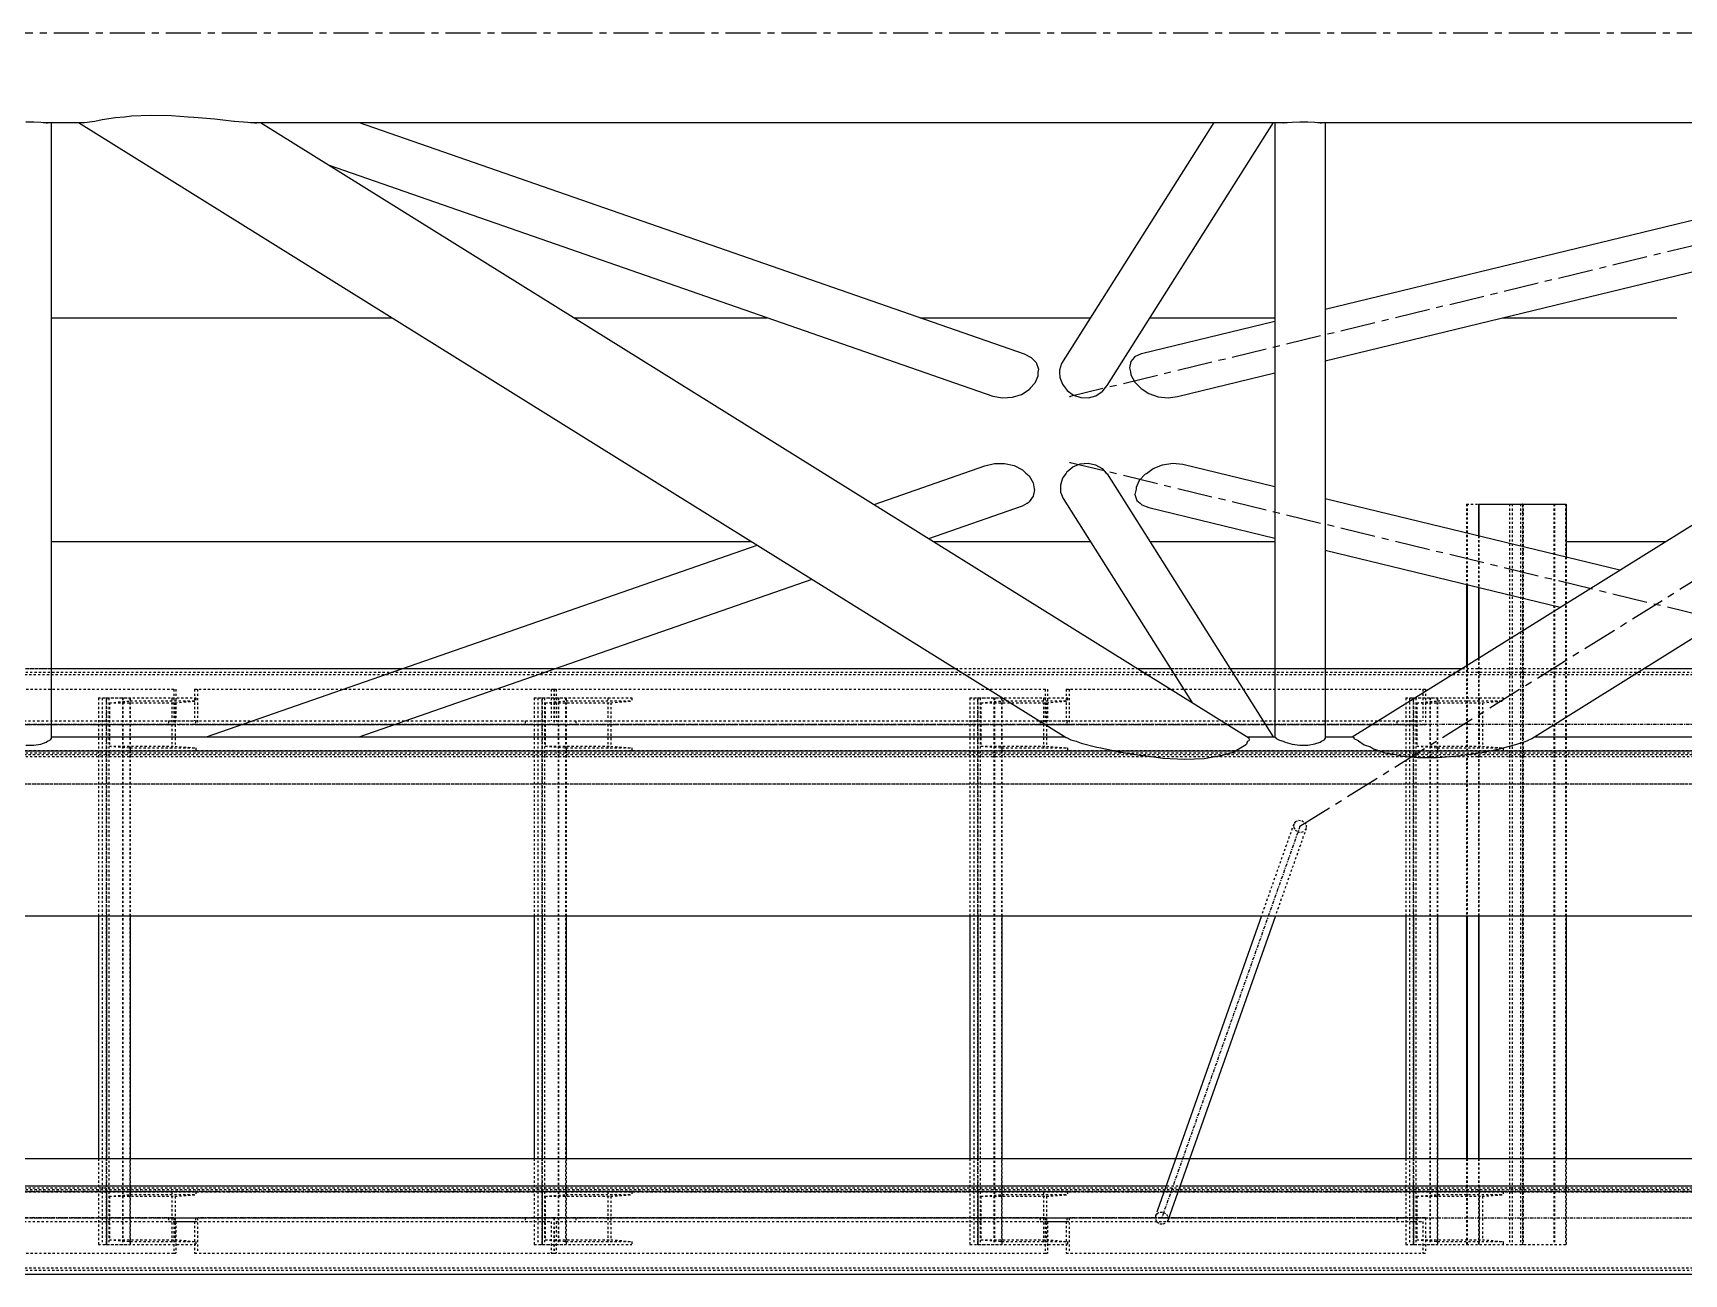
# Model space of a CAD drawing. Header units: millimetres. Extents: x 5143 to 30813, y 232 to 21408.
# Drawn here: x 25753.4 to 26128, y 4068.7 to 4350.3 of the extents above; entities that cross this region are included whole.
import ezdxf

# ---------------------------------------------------------------- set-up
doc = ezdxf.new("R2010")
doc.units = ezdxf.units.MM
doc.header["$LTSCALE"] = 0.25
for name, pattern in [('CENTER', [50.8, 31.75, -6.35, 6.35, -6.35]), ('XKITLINE00', [0]), ('XKITLINE02', [4, 2, -2]), ('XKITLINE03', [6, 3, -1, 1, -1])]:
    doc.linetypes.add(name, pattern=pattern)

msp = doc.modelspace()

# ---------------------------------------------------------------- linework, layer by layer
at = {"color": 8, "linetype": 'CENTER'}
for p, q in [((26261.35, 4350.27), (24815.88, 4350.27)), ((26329.46, 4350.27), (25988.73, 4267.77)), ((26040.88, 4170.27), (26329.46, 4350.27)), ((26329.46, 4170.27), (25988.73, 4252.77))]:
    msp.add_line(p, q, dxfattribs=at)
at = {"color": 8, "linetype": 'XKITLINE00'}
for p, q in [((25769.06, 4330.68), (25772.11, 4331.09)), ((25772.11, 4331.09), (25774.17, 4331.24)), ((25774.17, 4331.24), (25775.77, 4331.45)), ((25775.77, 4331.45), (25780.03, 4331.64)), ((25780.03, 4331.64), (25784.84, 4331.53)), ((25784.84, 4331.53), (25788.57, 4331.24)), ((25788.57, 4331.24), (25789.89, 4331.17)), ((25789.89, 4331.17), (25794.62, 4330.79)), ((25794.62, 4330.79), (25798.99, 4330.28)), ((25751.79, 4330.1), (25753.55, 4330.1)), ((25753.55, 4330.1), (25755.14, 4330.04)), ((25755.14, 4330.04), (25756.4, 4329.92)), ((25755.84, 4329.97), (25765.03, 4329.97)), ((25756.4, 4329.92), (25756.65, 4329.88)), ((25756.46, 4329.91), (25756.83, 4329.96)), ((25756.65, 4329.88), (25757.21, 4329.95)), ((25757.21, 4329.95), (25757.27, 4329.97)), ((25757.49, 4329.97), (25757.49, 4190.21)), ((25763.75, 4329.97), (25987.86, 4190.43)), ((25763.89, 4329.97), (25764.75, 4329.88)), ((25764.75, 4329.88), (25765.05, 4329.98)), ((25765.05, 4329.98), (25766.81, 4330.21)), ((25766.81, 4330.21), (25767.41, 4330.25)), ((25767.41, 4330.25), (25769.06, 4330.68)), ((25798.99, 4330.28), (25799.15, 4330.25)), ((25799.15, 4330.25), (25802.15, 4330.04)), ((25802.15, 4330.04), (25803.64, 4329.88)), ((25802.75, 4329.97), (26038.09, 4329.97)), ((25803.16, 4329.93), (25803.29, 4329.94)), ((25803.29, 4329.94), (25803.42, 4329.97)), ((25803.64, 4329.88), (25804.21, 4329.93)), ((25804.21, 4329.93), (25804.36, 4329.97)), ((25805.04, 4329.97), (26029.28, 4190.35)), ((25827.41, 4329.97), (25978.3, 4277.44)), ((26021.33, 4329.97), (25986.74, 4275.25)), ((26034.77, 4329.97), (25997.03, 4270.26)), ((26035.18, 4329.97), (26035.18, 4190.48)), ((26036.04, 4329.97), (26036.27, 4329.94)), ((26036.27, 4329.94), (26037.07, 4329.88)), ((26036.45, 4329.97), (26036.59, 4329.95)), ((26036.59, 4329.95), (26037.26, 4329.9)), ((26037.07, 4329.88), (26037.53, 4329.94)), ((26037.53, 4329.94), (26039.12, 4330.05)), ((26039.12, 4330.05), (26040.88, 4330.11)), ((26040.88, 4330.11), (26042.64, 4330.11)), ((26042.64, 4330.11), (26044.23, 4330.04)), ((26044.23, 4330.04), (26045.49, 4329.93)), ((26044.98, 4329.97), (26261.35, 4329.97)), ((26045.49, 4329.93), (26045.75, 4329.88)), ((26045.56, 4329.91), (26045.92, 4329.96)), ((26045.75, 4329.88), (26046.3, 4329.95)), ((26046.3, 4329.95), (26046.37, 4329.97)), ((26046.58, 4287.64), (26221.42, 4329.97)), ((26046.58, 4275.92), (26269.82, 4329.97)), ((26046.58, 4329.97), (26046.58, 4190.23)), ((26052.76, 4190.55), (26276.29, 4329.97)), ((26093.47, 4190.22), (26317.54, 4329.97)), ((25820.6, 4320.29), (25971.2, 4267.85)), ((25757.49, 4285.67), (25834.89, 4285.67)), ((25876.19, 4285.67), (25920, 4285.67)), ((25954.64, 4285.67), (25993.33, 4285.67)), ((26004.91, 4277.55), (26035.18, 4284.88)), ((26006.77, 4285.67), (26035.18, 4285.67)), ((26086.86, 4285.67), (26126.38, 4285.67)), ((25978.3, 4277.44), (25979.89, 4276.67)), ((25979.89, 4276.67), (25979.97, 4276.58)), ((25979.97, 4276.58), (25981.04, 4275.48)), ((25981.04, 4275.48), (25981.54, 4274.03)), ((25986.74, 4275.25), (25986.29, 4273.77)), ((26002.49, 4275.7), (26002.2, 4274.28)), ((26003.3, 4276.62), (26002.49, 4275.7)), ((26003.45, 4276.84), (26003.3, 4276.62)), ((26003.45, 4276.84), (26004.91, 4277.55)), ((25980.72, 4270.82), (25979.68, 4269.72)), ((25981.43, 4272.42), (25980.72, 4270.82)), ((25981.44, 4273.31), (25981.43, 4272.42)), ((25981.54, 4274.03), (25981.44, 4273.31)), ((25986.29, 4273.77), (25986.32, 4273.32)), ((25986.32, 4273.32), (25986.36, 4272.14)), ((25986.36, 4272.14), (25986.97, 4270.56)), ((26002.2, 4274.28), (26002.46, 4273.36)), ((26002.46, 4273.36), (26002.53, 4272.69)), ((26002.53, 4272.69), (26003.39, 4271.08)), ((26003.39, 4271.08), (26004.71, 4269.78)), ((26013.11, 4267.82), (26035.18, 4273.16)), ((25971.2, 4267.85), (25973.38, 4267.46)), ((25973.38, 4267.46), (25975.62, 4267.61)), ((25975.62, 4267.61), (25977.7, 4268.28)), ((25977.7, 4268.28), (25979.41, 4269.4)), ((25979.68, 4269.72), (25979.41, 4269.4)), ((25986.97, 4270.56), (25987.63, 4269.73)), ((25987.63, 4269.73), (25988.04, 4269.18)), ((25988.04, 4269.18), (25989.48, 4268.13)), ((25989.48, 4268.13), (25991.16, 4267.55)), ((25991.16, 4267.55), (25992.93, 4267.5)), ((25992.93, 4267.5), (25994.6, 4267.97)), ((25994.6, 4267.97), (25996.02, 4268.93)), ((25996.62, 4269.73), (25996.02, 4268.93)), ((25997.03, 4270.26), (25996.62, 4269.73)), ((26004.71, 4269.78), (26004.83, 4269.63)), ((26004.83, 4269.63), (26006.59, 4268.46)), ((26006.59, 4268.46), (26008.7, 4267.72)), ((26008.7, 4267.72), (26010.94, 4267.5)), ((26010.94, 4267.5), (26013.11, 4267.82)), ((25969.38, 4252.06), (25971.55, 4252.6)), ((25971.55, 4252.6), (25973.85, 4252.62)), ((25973.85, 4252.62), (25976.06, 4252.11)), ((25976.06, 4252.11), (25977.95, 4251.12)), ((25989.38, 4251.81), (25991.03, 4252.5)), ((25991.03, 4252.5), (25992.79, 4252.68)), ((25992.79, 4252.68), (25994.5, 4252.32)), ((25994.5, 4252.32), (25995.98, 4251.47)), ((26007.58, 4251.46), (26009.7, 4252.29)), ((26009.7, 4252.29), (26012.02, 4252.63)), ((26012.02, 4252.63), (26014.31, 4252.44)), ((26014.31, 4252.44), (26035.18, 4247.39)), ((25944.23, 4243.31), (25969.38, 4252.06)), ((25977.95, 4251.12), (25978.71, 4250.39)), ((25978.71, 4250.39), (25979.42, 4249.78)), ((25979.42, 4249.78), (25980.37, 4248.24)), ((25987.03, 4249.25), (25986.54, 4247.66)), ((25987.83, 4250.39), (25987.03, 4249.25)), ((25988.02, 4250.68), (25987.83, 4250.39)), ((25988.02, 4250.68), (25989.38, 4251.81)), ((25995.98, 4251.47), (25996.94, 4250.39)), ((25996.94, 4250.39), (25997.1, 4250.22)), ((25997.1, 4250.22), (26034.79, 4190.57)), ((26004.43, 4248.73), (26003.68, 4247.11)), ((26005.84, 4250.21), (26004.43, 4248.73)), ((26005.84, 4250.21), (26006.06, 4250.35)), ((26006.06, 4250.35), (26007.58, 4251.46)), ((25980.38, 4245.14), (25979.41, 4243.87)), ((25980.37, 4248.24), (25980.59, 4246.83)), ((25980.65, 4246.62), (25980.38, 4245.14)), ((25980.59, 4246.83), (25980.65, 4246.62)), ((25986.54, 4247.66), (25986.56, 4246.84)), ((25986.56, 4246.84), (25986.57, 4246.08)), ((25986.57, 4246.08), (25987.12, 4244.65)), ((25987.12, 4244.65), (26016.36, 4198.4)), ((26003.68, 4246.79), (26003.43, 4245.57)), ((26003.43, 4245.57), (26003.88, 4244.22)), ((26003.68, 4247.11), (26003.68, 4246.79)), ((26046.58, 4244.63), (26113.49, 4228.43)), ((25956.65, 4235.57), (25977.92, 4242.98)), ((25977.92, 4242.98), (25978.96, 4243.61)), ((25978.96, 4243.61), (25979.41, 4243.87)), ((26003.88, 4244.22), (26004.61, 4243.57)), ((26004.61, 4243.57), (26004.97, 4243.2)), ((26004.97, 4243.2), (26006.6, 4242.59)), ((26006.6, 4242.59), (26035.18, 4235.67)), ((25757.49, 4234.87), (25916.48, 4234.87)), ((25792.77, 4190.57), (25917.75, 4234.09)), ((25957.78, 4234.87), (25993.31, 4234.87)), ((26006.79, 4234.87), (26035.18, 4234.87)), ((26101.29, 4234.87), (26123.83, 4234.87)), ((26046.58, 4232.91), (26099.96, 4219.98)), ((25827.41, 4190.57), (25930.17, 4226.35)), ((25751.79, 4188.66), (25753.55, 4188.67)), ((25753.55, 4188.67), (25755.14, 4188.91)), ((25755.14, 4188.91), (25756.4, 4189.36)), ((25756.4, 4189.36), (25756.65, 4189.55)), ((25756.65, 4189.55), (25757.21, 4189.79)), ((25757.49, 4190.21), (25757.21, 4189.79)), ((25757.49, 4190.57), (25987.63, 4190.57)), ((25987.86, 4190.43), (25987.9, 4190.42)), ((25987.9, 4190.42), (25988.88, 4189.88)), ((25988.88, 4189.88), (25990.11, 4189.55)), ((25990.11, 4189.55), (25991.25, 4189.14)), ((25991.25, 4189.14), (25994.82, 4188.24)), ((26027.42, 4188.09), (26028.78, 4188.93)), ((26028.98, 4189.55), (26028.78, 4188.93)), ((26028.92, 4190.57), (26035.18, 4190.57)), ((26028.98, 4189.55), (26029.35, 4189.75)), ((26029.28, 4190.35), (26029.35, 4189.75)), ((26035.18, 4190.48), (26035.31, 4190.43)), ((26035.31, 4190.43), (26035.46, 4190.2)), ((26035.46, 4190.2), (26036.27, 4189.79)), ((26036.27, 4189.79), (26037.06, 4189.57)), ((26037.06, 4189.57), (26037.53, 4189.35)), ((26037.53, 4189.35), (26039.12, 4188.91)), ((26039.12, 4188.91), (26040.88, 4188.69)), ((26040.88, 4188.69), (26042.64, 4188.7)), ((26042.64, 4188.7), (26044.23, 4188.94)), ((26044.23, 4188.94), (26045.49, 4189.38)), ((26045.49, 4189.38), (26045.74, 4189.57)), ((26045.74, 4189.57), (26046.3, 4189.81)), ((26046.58, 4190.23), (26046.3, 4189.81)), ((26046.58, 4190.57), (26052.81, 4190.57)), ((26052.76, 4190.55), (26053.11, 4190.49)), ((26053.11, 4190.49), (26053.12, 4190.21)), ((26053.12, 4190.21), (26054.12, 4189.7)), ((26054.12, 4189.7), (26054.13, 4189.67)), ((26054.13, 4189.67), (26055.49, 4188.78)), ((26055.49, 4188.78), (26056.87, 4188.33)), ((26087.84, 4188.33), (26089.88, 4188.79)), ((26089.88, 4188.79), (26092.47, 4189.68)), ((26092.51, 4189.7), (26093.47, 4190.22)), ((26094.05, 4190.57), (26261.35, 4190.57)), ((25994.82, 4188.24), (25995.67, 4188.09)), ((25995.67, 4188.09), (25999.47, 4187.22)), ((25999.47, 4187.22), (26004.53, 4186.38)), ((26004.53, 4186.38), (26007.2, 4186.1)), ((26007.2, 4186.1), (26009.78, 4185.75)), ((26009.78, 4185.75), (26014.79, 4185.46)), ((26014.79, 4185.46), (26019.13, 4185.64)), ((26019.13, 4185.64), (26021.57, 4186.1)), ((26021.57, 4186.1), (26022.68, 4186.23)), ((26022.68, 4186.23), (26025.55, 4187.01)), ((26025.55, 4187.01), (26027.4, 4188.06)), ((26027.42, 4188.09), (26027.4, 4188.06)), ((26056.87, 4188.33), (26057.55, 4187.86)), ((26057.55, 4187.86), (26060.2, 4186.95)), ((26060.2, 4186.95), (26063.22, 4186.4)), ((26063.22, 4186.4), (26063.62, 4186.29)), ((26063.62, 4186.29), (26067.53, 4185.84)), ((26067.53, 4185.84), (26072.07, 4185.84)), ((26072.07, 4185.84), (26077.03, 4186.29)), ((26077.03, 4186.29), (26077.67, 4186.4)), ((26077.67, 4186.4), (26081.81, 4186.96)), ((26081.81, 4186.96), (26086.27, 4187.87)), ((26086.27, 4187.87), (26087.84, 4188.33)), ((25185.51, 4149.97), (26261.35, 4149.97))]:
    msp.add_line(p, q, dxfattribs=at)
at = {"color": 3, "linetype": 'XKITLINE02'}
for p, q in [((26078.68, 4243.37), (26081.51, 4243.37)), ((26078.68, 4243.37), (26078.68, 4225.14)), ((26078.83, 4243.37), (26078.83, 4225.1)), ((26088.4, 4243.37), (26088.4, 4075.37)), ((26089.04, 4243.37), (26089.04, 4075.37)), ((26090.93, 4243.37), (26090.93, 4075.37)), ((26091.57, 4243.37), (26091.57, 4075.37)), ((26098.46, 4243.37), (26098.46, 4075.37)), ((26098.61, 4243.37), (26098.61, 4075.37)), ((26101.14, 4243.37), (26101.14, 4075.37)), ((26081.36, 4236.21), (26081.36, 4224.49)), ((26081.51, 4236.17), (26081.51, 4224.45)), ((26101.29, 4231.38), (26101.29, 4149.97)), ((26081.36, 4208.39), (26081.36, 4149.97)), ((26081.51, 4208.48), (26081.51, 4149.97)), ((24787.73, 4206.07), (26118.9, 4206.07)), ((24787.73, 4205.22), (26131.71, 4205.22)), ((24788.53, 4204.69), (26133.25, 4204.69)), ((25746.09, 4206.07), (25757.49, 4206.07)), ((25837.29, 4206.07), (25871.93, 4206.07)), ((25962.74, 4206.07), (26004.03, 4206.07)), ((26011.51, 4206.07), (26025, 4206.07)), ((26035.18, 4206.07), (26046.58, 4206.07)), ((26078.68, 4206.72), (26078.68, 4149.97)), ((26078.83, 4206.81), (26078.83, 4149.97)), ((25673.84, 4201.36), (25785.81, 4201.36)), ((25785.32, 4201.36), (25785.32, 4193.36)), ((25785.81, 4201.36), (25785.81, 4194.16)), ((25790.07, 4201.36), (25790.07, 4194.16)), ((25790.07, 4201.36), (25790.72, 4201.36)), ((25790.07, 4201.36), (25871.63, 4201.36)), ((25790.72, 4201.36), (25790.72, 4193.36)), ((25870.98, 4201.36), (25870.98, 4194.16)), ((25871.61, 4201.36), (25872.1, 4201.36)), ((25871.61, 4201.36), (25871.61, 4193.36)), ((25871.62, 4201.36), (25983.58, 4201.36)), ((25871.63, 4201.36), (25871.63, 4193.36)), ((25872.1, 4201.36), (25872.1, 4194.16)), ((25983.09, 4201.36), (25983.09, 4193.36)), ((25983.58, 4201.36), (25983.58, 4194.16)), ((25987.84, 4201.36), (25987.84, 4194.16)), ((25987.84, 4201.36), (25989.26, 4201.36)), ((25987.84, 4201.36), (26069.4, 4201.36)), ((25988.49, 4201.36), (25988.49, 4193.36)), ((26068.74, 4201.36), (26068.74, 4194.16)), ((26069.4, 4201.36), (26069.4, 4193.36)), ((25768.24, 4199.38), (25775.47, 4199.38)), ((25768.24, 4199.38), (25768.24, 4149.97)), ((25769.09, 4199.38), (25769.09, 4075.37)), ((25770.03, 4199.38), (25790.37, 4199.38)), ((25770.03, 4199.38), (25770.03, 4187.38)), ((25770.03, 4199.38), (25770.03, 4149.97)), ((25770.56, 4199.38), (25770.56, 4075.37)), ((25770.72, 4198.31), (25775.47, 4198.7)), ((25770.72, 4198.31), (25770.72, 4188.44)), ((25770.72, 4198.31), (25785.62, 4198.31)), ((25773.68, 4199.38), (25773.68, 4075.37)), ((25773.78, 4199.38), (25773.78, 4075.37)), ((25775.37, 4199.38), (25775.37, 4075.37)), ((25775.47, 4199.38), (25775.47, 4198.7)), ((25775.47, 4199.38), (25775.47, 4149.97)), ((25775.47, 4198.7), (25790.37, 4198.7)), ((25784.93, 4199.38), (25784.93, 4187.38)), ((25785.62, 4198.31), (25790.37, 4198.7)), ((25785.62, 4198.31), (25785.62, 4188.44)), ((25790.37, 4199.38), (25790.37, 4198.7)), ((25867.13, 4199.38), (25874.35, 4199.38)), ((25867.13, 4199.38), (25867.13, 4149.97)), ((25867.98, 4199.38), (25867.98, 4075.37)), ((25868.91, 4199.38), (25889.25, 4199.38)), ((25868.91, 4199.38), (25868.91, 4187.38)), ((25868.91, 4199.38), (25868.91, 4149.97)), ((25869.45, 4199.38), (25869.45, 4075.37)), ((25869.61, 4198.31), (25874.35, 4198.7)), ((25869.61, 4198.31), (25869.61, 4188.44)), ((25869.61, 4198.31), (25884.5, 4198.31)), ((25872.56, 4199.38), (25872.56, 4075.37)), ((25872.67, 4199.38), (25872.67, 4075.37)), ((25874.25, 4199.38), (25874.25, 4075.37)), ((25874.35, 4199.38), (25874.35, 4198.7)), ((25874.35, 4199.38), (25874.35, 4149.97)), ((25874.35, 4198.7), (25889.25, 4198.7)), ((25883.81, 4199.38), (25883.81, 4187.38)), ((25884.5, 4198.31), (25889.25, 4198.7)), ((25884.5, 4198.31), (25884.5, 4188.44)), ((25889.25, 4199.38), (25889.25, 4198.7)), ((25966.01, 4199.38), (25973.24, 4199.38)), ((25966.01, 4199.38), (25966.01, 4149.97)), ((25966.86, 4199.38), (25966.86, 4075.37)), ((25967.8, 4199.38), (25988.13, 4199.38)), ((25967.8, 4199.38), (25967.8, 4187.38)), ((25967.8, 4199.38), (25967.8, 4149.97)), ((25968.33, 4199.38), (25968.33, 4075.37)), ((25968.49, 4198.31), (25973.24, 4198.7)), ((25968.49, 4198.31), (25968.49, 4188.44)), ((25968.49, 4198.31), (25983.39, 4198.31)), ((25971.45, 4199.38), (25971.45, 4075.37)), ((25971.55, 4199.38), (25971.55, 4075.37)), ((25973.13, 4199.38), (25973.13, 4075.37)), ((25973.24, 4199.38), (25973.24, 4198.7)), ((25973.24, 4199.38), (25973.24, 4149.97)), ((25973.24, 4198.7), (25988.13, 4198.7)), ((25982.7, 4199.38), (25982.7, 4187.38)), ((25983.39, 4198.31), (25988.13, 4198.7)), ((25983.39, 4198.31), (25983.39, 4188.44)), ((25988.13, 4199.38), (25988.13, 4198.7)), ((26064.89, 4199.38), (26072.12, 4199.38)), ((26064.89, 4199.38), (26064.89, 4149.97)), ((26065.74, 4199.38), (26065.74, 4075.37)), ((26066.68, 4199.38), (26087.02, 4199.38)), ((26066.68, 4199.38), (26066.68, 4187.38)), ((26066.68, 4199.38), (26066.68, 4149.97)), ((26067.21, 4199.38), (26067.21, 4075.37)), ((26067.37, 4198.31), (26072.12, 4198.7)), ((26067.37, 4198.31), (26067.37, 4188.44)), ((26067.37, 4198.31), (26082.27, 4198.31)), ((26070.33, 4199.38), (26070.33, 4075.37)), ((26070.43, 4199.38), (26070.43, 4075.37)), ((26072.02, 4199.38), (26072.02, 4075.37)), ((26072.12, 4199.38), (26072.12, 4198.7)), ((26072.12, 4199.38), (26072.12, 4149.97)), ((26072.12, 4198.7), (26087.02, 4198.7)), ((26081.58, 4199.38), (26081.58, 4187.38)), ((26082.27, 4198.31), (26087.02, 4198.7)), ((26082.27, 4198.31), (26082.27, 4188.44)), ((26087.02, 4199.38), (26087.02, 4198.7)), ((25674.34, 4194.16), (25790.24, 4194.16)), ((25675.32, 4193.36), (25790.24, 4193.36)), ((25784.16, 4194.16), (25784.16, 4193.36)), ((25784.16, 4194.16), (25790.07, 4194.16)), ((25784.16, 4194.16), (25870.98, 4194.16)), ((25784.16, 4193.36), (25800.77, 4193.36)), ((25784.16, 4193.36), (25871.63, 4193.36)), ((25790.24, 4194.16), (25790.24, 4193.36)), ((25865.07, 4194.16), (25865.07, 4193.36)), ((25871.61, 4193.36), (25876.53, 4193.36)), ((25871.62, 4193.36), (25988.01, 4193.36)), ((25872.1, 4194.16), (25876.53, 4194.16)), ((25872.1, 4194.16), (25988.01, 4194.16)), ((25876.53, 4194.16), (25876.53, 4193.36)), ((25981.93, 4194.16), (25981.93, 4193.36)), ((25981.93, 4194.16), (25987.84, 4194.16)), ((25981.93, 4194.16), (26068.74, 4194.16)), ((25981.93, 4193.36), (25988.49, 4193.36)), ((25983.16, 4193.36), (26069.4, 4193.36)), ((25988.01, 4194.16), (25988.01, 4193.36)), ((26062.84, 4194.16), (26062.84, 4193.36)), ((25770.72, 4188.44), (25775.47, 4188.06)), ((25770.72, 4188.44), (25785.62, 4188.44)), ((25785.62, 4188.44), (25790.37, 4188.06)), ((25869.61, 4188.44), (25874.35, 4188.06)), ((25869.61, 4188.44), (25884.5, 4188.44)), ((25884.5, 4188.44), (25889.25, 4188.06)), ((25968.49, 4188.44), (25973.24, 4188.06)), ((25968.49, 4188.44), (25983.39, 4188.44)), ((25983.39, 4188.44), (25988.13, 4188.06)), ((26067.37, 4188.44), (26072.12, 4188.06)), ((26067.37, 4188.44), (26082.27, 4188.44)), ((26082.27, 4188.44), (26087.02, 4188.06)), ((24776.17, 4187.37), (26143.36, 4187.37)), ((24776.38, 4186.52), (26143.26, 4186.52)), ((24787.73, 4186.92), (26150.7, 4186.92)), ((24787.73, 4186.07), (26152.7, 4186.07)), ((24788.53, 4187.46), (26151.14, 4187.46)), ((24788.63, 4187.37), (26143.36, 4187.37)), ((25770.03, 4187.38), (25790.37, 4187.38)), ((25775.47, 4188.06), (25775.47, 4187.38)), ((25775.47, 4188.06), (25790.37, 4188.06)), ((25790.37, 4188.06), (25790.37, 4187.38)), ((25868.91, 4187.38), (25889.25, 4187.38)), ((25874.35, 4188.06), (25874.35, 4187.38)), ((25874.35, 4188.06), (25889.25, 4188.06)), ((25889.25, 4188.06), (25889.25, 4187.38)), ((25967.8, 4187.38), (25988.13, 4187.38)), ((25973.24, 4188.06), (25973.24, 4187.38)), ((25973.24, 4188.06), (25988.13, 4188.06)), ((25988.13, 4188.06), (25988.13, 4187.38)), ((26066.68, 4187.38), (26087.02, 4187.38)), ((26072.12, 4188.06), (26072.12, 4187.38)), ((26072.12, 4188.06), (26087.02, 4188.06)), ((26087.02, 4188.06), (26087.02, 4187.38)), ((24776.17, 4179.87), (26143.36, 4179.87)), ((24817.5, 4179.87), (26143.36, 4179.87)), ((26039.46, 4170.75), (26032.13, 4149.97)), ((26042.3, 4169.8), (26035.31, 4149.97)), ((26039.46, 4170.75), (26039.44, 4170.03)), ((26039.44, 4170.03), (26039.8, 4169.39)), ((26039.86, 4171.33), (26039.46, 4170.75)), ((26039.86, 4171.33), (26040.54, 4171.63)), ((26040.54, 4171.63), (26041.3, 4171.57)), ((26041.3, 4171.57), (26041.96, 4171.16)), ((26042.3, 4169.8), (26041.9, 4169.22)), ((26041.96, 4171.16), (26042.33, 4170.52)), ((26042.33, 4170.52), (26042.3, 4169.8)), ((26039.8, 4169.39), (26040.46, 4168.98)), ((26040.46, 4168.98), (26041.23, 4168.91)), ((26041.23, 4168.91), (26041.9, 4169.22)), ((24776.17, 4094.87), (26015.87, 4094.87)), ((25768.24, 4094.87), (25768.24, 4075.37)), ((25770.03, 4094.87), (25770.03, 4075.37)), ((25775.47, 4094.87), (25775.47, 4075.37)), ((25867.13, 4094.87), (25867.13, 4075.37)), ((25868.91, 4094.87), (25868.91, 4075.37)), ((25874.35, 4094.87), (25874.35, 4075.37)), ((25966.01, 4094.87), (25966.01, 4075.37)), ((25967.8, 4094.87), (25967.8, 4075.37)), ((25973.24, 4094.87), (25973.24, 4075.37)), ((26012.69, 4094.87), (26015.87, 4094.87)), ((26064.89, 4094.87), (26064.89, 4075.37)), ((26066.68, 4094.87), (26066.68, 4075.37)), ((26072.12, 4094.87), (26072.12, 4075.37)), ((26078.68, 4094.87), (26078.68, 4075.37)), ((26078.83, 4094.87), (26078.83, 4075.37)), ((26081.36, 4094.87), (26081.36, 4075.37)), ((26081.51, 4094.87), (26081.51, 4075.37)), ((26101.29, 4094.87), (26101.29, 4075.37)), ((24776.17, 4087.37), (26143.36, 4087.37)), ((24776.38, 4088.22), (26143.26, 4088.22)), ((24787.73, 4088.67), (26013.68, 4088.67)), ((24787.73, 4087.82), (26149.07, 4087.82)), ((24788.53, 4087.29), (26149.57, 4087.29)), ((25770.03, 4087.37), (25790.37, 4087.37)), ((25770.03, 4087.37), (25770.03, 4075.37)), ((25775.47, 4087.37), (25775.47, 4086.69)), ((25784.93, 4087.37), (25784.93, 4075.37)), ((25790.37, 4087.37), (25790.37, 4086.69)), ((25868.91, 4087.37), (25889.25, 4087.37)), ((25868.91, 4087.37), (25868.91, 4075.37)), ((25874.35, 4087.37), (25874.35, 4086.69)), ((25883.81, 4087.37), (25883.81, 4075.37)), ((25889.25, 4087.37), (25889.25, 4086.69)), ((25967.8, 4087.37), (25988.13, 4087.37)), ((25967.8, 4087.37), (25967.8, 4075.37)), ((25973.24, 4087.37), (25973.24, 4086.69)), ((25982.7, 4087.37), (25982.7, 4075.37)), ((25988.13, 4087.37), (25988.13, 4086.69)), ((26066.68, 4087.37), (26087.02, 4087.37)), ((26066.68, 4087.37), (26066.68, 4075.37)), ((26072.12, 4087.37), (26072.12, 4086.69)), ((26081.58, 4087.37), (26081.58, 4075.37)), ((26087.02, 4087.37), (26087.02, 4086.69)), ((25770.72, 4086.31), (25775.47, 4086.69)), ((25770.72, 4086.31), (25770.72, 4076.44)), ((25770.72, 4086.31), (25785.62, 4086.31)), ((25775.47, 4086.69), (25790.37, 4086.69)), ((25785.62, 4086.31), (25790.37, 4086.69)), ((25785.62, 4086.31), (25785.62, 4076.44)), ((25869.61, 4086.31), (25874.35, 4086.69)), ((25869.61, 4086.31), (25869.61, 4076.44)), ((25869.61, 4086.31), (25884.5, 4086.31)), ((25874.35, 4086.69), (25889.25, 4086.69)), ((25884.5, 4086.31), (25889.25, 4086.69)), ((25884.5, 4086.31), (25884.5, 4076.44)), ((25968.49, 4086.31), (25973.24, 4086.69)), ((25968.49, 4086.31), (25968.49, 4076.44)), ((25968.49, 4086.31), (25983.39, 4086.31)), ((25973.24, 4086.69), (25988.13, 4086.69)), ((25983.39, 4086.31), (25988.13, 4086.69)), ((25983.39, 4086.31), (25983.39, 4076.44)), ((26067.37, 4086.31), (26072.12, 4086.69)), ((26067.37, 4086.31), (26067.37, 4076.44)), ((26067.37, 4086.31), (26082.27, 4086.31)), ((26072.12, 4086.69), (26087.02, 4086.69)), ((26082.27, 4086.31), (26087.02, 4086.69)), ((26082.27, 4086.31), (26082.27, 4076.44)), ((25673.84, 4081.39), (25790.24, 4081.39)), ((25674.34, 4080.59), (25790.24, 4080.59)), ((25784.16, 4081.39), (25871.63, 4081.39)), ((25784.16, 4081.39), (25784.16, 4080.59)), ((25784.16, 4080.59), (25870.98, 4080.59)), ((25785.32, 4081.39), (25790.24, 4081.39)), ((25785.32, 4081.39), (25785.32, 4073.39)), ((25785.81, 4080.59), (25790.24, 4080.59)), ((25785.81, 4080.59), (25785.81, 4073.39)), ((25790.07, 4080.59), (25790.07, 4073.39)), ((25790.24, 4081.39), (25790.24, 4080.59)), ((25790.72, 4081.39), (25790.72, 4073.39)), ((25865.07, 4081.39), (25871.63, 4081.39)), ((25865.07, 4081.39), (25865.07, 4080.59)), ((25865.07, 4080.59), (25870.98, 4080.59)), ((25870.98, 4080.59), (25870.98, 4073.39)), ((25871.61, 4081.39), (25988.01, 4081.39)), ((25871.61, 4081.39), (25871.61, 4073.39)), ((25871.63, 4081.39), (25871.63, 4073.39)), ((25872.1, 4080.59), (25988.01, 4080.59)), ((25872.1, 4080.59), (25872.1, 4073.39)), ((25876.53, 4081.39), (25876.53, 4080.59)), ((25981.93, 4081.39), (26069.4, 4081.39)), ((25981.93, 4081.39), (25981.93, 4080.59)), ((25981.93, 4080.59), (26068.74, 4080.59)), ((25983.09, 4081.39), (25988.01, 4081.39)), ((25983.09, 4081.39), (25983.09, 4073.39)), ((25983.58, 4080.59), (25988.01, 4080.59)), ((25983.58, 4080.59), (25983.58, 4073.39)), ((25987.84, 4080.59), (25987.84, 4073.39)), ((25988.01, 4081.39), (25988.01, 4080.59)), ((25988.49, 4081.39), (25988.49, 4073.39)), ((26008.09, 4081.85), (26008.07, 4081.13)), ((26008.07, 4081.13), (26008.44, 4080.49)), ((26008.56, 4083.18), (26008.09, 4081.85)), ((26008.49, 4082.43), (26008.09, 4081.85)), ((26008.44, 4080.49), (26009.09, 4080.08)), ((26008.49, 4082.43), (26009.17, 4082.73)), ((26009.09, 4080.08), (26009.86, 4080.02)), ((26009.17, 4082.73), (26009.94, 4082.67)), ((26009.86, 4080.02), (26010.54, 4080.32)), ((26009.94, 4082.67), (26010.59, 4082.26)), ((26010.94, 4080.9), (26010.54, 4080.32)), ((26010.59, 4082.26), (26010.96, 4081.62)), ((26011.35, 4082.07), (26010.94, 4080.9)), ((26010.96, 4081.62), (26010.94, 4080.9)), ((26062.84, 4081.39), (26069.4, 4081.39)), ((26062.84, 4081.39), (26062.84, 4080.59)), ((26062.84, 4080.59), (26068.74, 4080.59)), ((26068.74, 4080.59), (26068.74, 4073.39)), ((26069.4, 4081.39), (26069.4, 4073.39)), ((25770.72, 4076.44), (25775.47, 4076.05)), ((25770.72, 4076.44), (25785.62, 4076.44)), ((25775.47, 4076.05), (25775.47, 4075.37)), ((25775.47, 4076.05), (25790.37, 4076.05)), ((25785.62, 4076.44), (25790.37, 4076.05)), ((25790.37, 4076.05), (25790.37, 4075.37)), ((25869.61, 4076.44), (25874.35, 4076.05)), ((25869.61, 4076.44), (25884.5, 4076.44)), ((25874.35, 4076.05), (25874.35, 4075.37)), ((25874.35, 4076.05), (25889.25, 4076.05)), ((25884.5, 4076.44), (25889.25, 4076.05)), ((25889.25, 4076.05), (25889.25, 4075.37)), ((25968.49, 4076.44), (25973.24, 4076.05)), ((25968.49, 4076.44), (25983.39, 4076.44)), ((25973.24, 4076.05), (25973.24, 4075.37)), ((25973.24, 4076.05), (25988.13, 4076.05)), ((25983.39, 4076.44), (25988.13, 4076.05)), ((25988.13, 4076.05), (25988.13, 4075.37)), ((26067.37, 4076.44), (26072.12, 4076.05)), ((26067.37, 4076.44), (26082.27, 4076.44)), ((26072.12, 4076.05), (26072.12, 4075.37)), ((26072.12, 4076.05), (26087.02, 4076.05)), ((26082.27, 4076.44), (26087.02, 4076.05)), ((26087.02, 4076.05), (26087.02, 4075.37)), ((25673.84, 4073.39), (25785.81, 4073.39)), ((25768.24, 4075.37), (25775.47, 4075.37)), ((25770.03, 4075.37), (25790.37, 4075.37)), ((25785.32, 4073.39), (25785.81, 4073.39)), ((25790.07, 4073.39), (25871.63, 4073.39)), ((25867.13, 4075.37), (25874.35, 4075.37)), ((25868.91, 4075.37), (25889.25, 4075.37)), ((25870.98, 4073.39), (25871.63, 4073.39)), ((25871.61, 4073.39), (25983.58, 4073.39)), ((25966.01, 4075.37), (25973.24, 4075.37)), ((25967.8, 4075.37), (25988.13, 4075.37)), ((25983.09, 4073.39), (25983.58, 4073.39)), ((25987.84, 4073.39), (26069.4, 4073.39)), ((26064.89, 4075.37), (26072.12, 4075.37)), ((26066.68, 4075.37), (26087.02, 4075.37)), ((26068.74, 4073.39), (26069.4, 4073.39)), ((26078.68, 4075.37), (26101.29, 4075.37)), ((24787.73, 4069.52), (26149.07, 4069.52)), ((24788.53, 4070.06), (26149.57, 4070.06))]:
    msp.add_line(p, q, dxfattribs=at)
at = {"color": 7, "linetype": 'XKITLINE00'}
for p, q in [((26081.36, 4243.37), (26101.29, 4243.37)), ((26081.36, 4243.37), (26081.36, 4236.21)), ((26081.51, 4243.37), (26081.51, 4236.17)), ((26101.29, 4243.37), (26101.29, 4231.38)), ((26078.68, 4225.14), (26078.68, 4206.72)), ((26078.83, 4225.1), (26078.83, 4206.81)), ((26081.36, 4224.49), (26081.36, 4208.39)), ((26081.51, 4224.45), (26081.51, 4208.48)), ((25757.49, 4206.07), (25837.29, 4206.07)), ((25871.93, 4206.07), (25962.74, 4206.07)), ((26004.03, 4206.07), (26011.51, 4206.07)), ((26025, 4206.07), (26035.18, 4206.07)), ((26046.58, 4206.07), (26077.66, 4206.07)), ((26118.9, 4206.07), (26131.94, 4206.07)), ((25768.24, 4149.97), (25768.24, 4094.87)), ((25770.03, 4149.97), (25770.03, 4094.87)), ((25775.47, 4149.97), (25775.47, 4094.87)), ((25867.13, 4149.97), (25867.13, 4094.87)), ((25868.91, 4149.97), (25868.91, 4094.87)), ((25874.35, 4149.97), (25874.35, 4094.87)), ((25966.01, 4149.97), (25966.01, 4094.87)), ((25967.8, 4149.97), (25967.8, 4094.87)), ((25973.24, 4149.97), (25973.24, 4094.87)), ((26032.13, 4149.97), (26008.56, 4083.18)), ((26035.31, 4149.97), (26011.35, 4082.07)), ((26064.89, 4149.97), (26064.89, 4094.87)), ((26066.68, 4149.97), (26066.68, 4094.87)), ((26072.12, 4149.97), (26072.12, 4094.87)), ((26078.68, 4149.97), (26078.68, 4094.87)), ((26078.83, 4149.97), (26078.83, 4094.87)), ((26081.36, 4149.97), (26081.36, 4094.87)), ((26081.51, 4149.97), (26081.51, 4094.87)), ((26101.29, 4149.97), (26101.29, 4094.87)), ((25726.82, 4094.87), (26012.69, 4094.87)), ((26015.87, 4094.87), (26143.36, 4094.87)), ((25724.63, 4088.67), (26010.5, 4088.67)), ((26013.68, 4088.67), (26149.63, 4088.67)), ((25185.79, 4068.67), (26149.63, 4068.67))]:
    msp.add_line(p, q, dxfattribs=at)
at = {"color": 1, "linetype": 'XKITLINE03'}
for p, q in [((26091.4, 4243.37), (26091.4, 4075.37)), ((25770.03, 4075.37), (25770.03, 4199.38)), ((25868.91, 4075.37), (25868.91, 4199.38)), ((25967.8, 4075.37), (25967.8, 4199.38)), ((26066.68, 4075.37), (26066.68, 4199.38)), ((26135.28, 4193.37), (24772.12, 4193.37)), ((25673.84, 4193.36), (25785.32, 4193.36)), ((25790.72, 4193.36), (25871.63, 4193.36)), ((25871.61, 4193.36), (25983.09, 4193.36)), ((25988.49, 4193.36), (26069.4, 4193.36)), ((24776.17, 4187.37), (26140.38, 4187.37)), ((25770.03, 4187.38), (25784.93, 4187.38)), ((25868.91, 4187.38), (25883.81, 4187.38)), ((25967.8, 4187.38), (25982.7, 4187.38)), ((26066.68, 4187.38), (26081.58, 4187.38)), ((26040.88, 4170.27), (26009.51, 4081.37)), ((26140.38, 4087.37), (24776.17, 4087.37)), ((25770.03, 4087.37), (25784.93, 4087.37)), ((25868.91, 4087.37), (25883.81, 4087.37)), ((25967.8, 4087.37), (25982.7, 4087.37)), ((26066.68, 4087.37), (26081.58, 4087.37)), ((26147.87, 4081.37), (24772.12, 4081.37)), ((25785.32, 4081.39), (25673.84, 4081.39)), ((25871.63, 4081.39), (25790.72, 4081.39)), ((25983.09, 4081.39), (25871.61, 4081.39)), ((26069.4, 4081.39), (25988.49, 4081.39))]:
    msp.add_line(p, q, dxfattribs=at)
at = {"color": 8, "linetype": 'XKITLINE00'}
for centre in [(25988.73, 4267.77), (25988.73, 4252.77), (26040.88, 4170.27)]:
    msp.add_circle(centre, 0.05, dxfattribs=at)
at = {"color": 1, "linetype": 'XKITLINE00'}
for centre in [(26091.4, 4243.37), (25770.03, 4199.38), (25868.91, 4199.38), (25967.8, 4199.38), (26066.68, 4199.38), (25785.32, 4193.36), (25790.72, 4193.36), (25871.61, 4193.36), (25871.63, 4193.36), (25983.09, 4193.36), (25988.49, 4193.36), (26069.4, 4193.36), (25770.03, 4187.38), (25784.93, 4187.38), (25868.91, 4187.38), (25883.81, 4187.38), (25967.8, 4187.38), (25982.7, 4187.38), (26066.68, 4187.38), (26081.58, 4187.38), (26040.88, 4170.27), (25770.03, 4087.37), (25784.93, 4087.37), (25868.91, 4087.37), (25883.81, 4087.37), (25967.8, 4087.37), (25982.7, 4087.37), (26066.68, 4087.37), (26081.58, 4087.37), (25785.32, 4081.39), (25790.72, 4081.39), (25871.61, 4081.39), (25871.63, 4081.39), (25983.09, 4081.39), (25988.49, 4081.39), (26009.51, 4081.37), (26069.4, 4081.39), (25770.03, 4075.37), (25868.91, 4075.37), (25967.8, 4075.37), (26066.68, 4075.37), (26091.4, 4075.37)]:
    msp.add_circle(centre, 0.05, dxfattribs=at)

doc.saveas('drawing.dxf')
